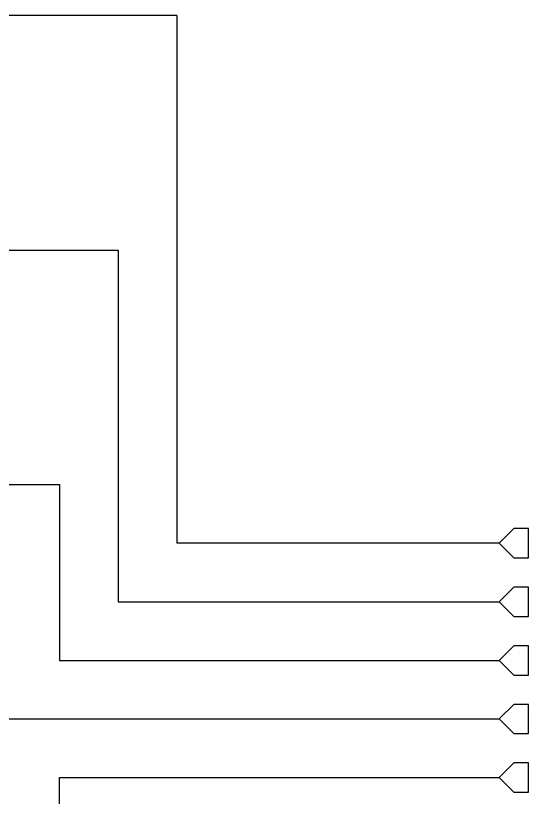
# Model space of a CAD drawing. Extents: x 0.4 to 11.3, y -7.9 to -0.4.
# Drawn here: x 9.525 to 10.4, y -3.084 to -1.75 of the extents above; entities that cross this region are included whole.
import ezdxf

# ---------------------------------------------------------------- set-up
doc = ezdxf.new("R2010")
doc.units = 0
doc.header["$MEASUREMENT"] = 0
doc.layers.add('BROWN2', color=54, linetype='CONTINUOUS')
doc.layers.add('GREEN3', color=91, linetype='CONTINUOUS')

msp = doc.modelspace()

# ---------------------------------------------------------------- linework, layer by layer
at = {"layer": 'BROWN2', "linetype": 'CONTINUOUS'}
for p, q in [((10.375, -2.625), (10.35, -2.65)), ((10.4, -2.625), (10.375, -2.625)), ((10.4, -2.675), (10.4, -2.625)), ((10.35, -2.65), (10.375, -2.675)), ((10.375, -2.675), (10.4, -2.675)), ((10.375, -2.725), (10.35, -2.75)), ((10.4, -2.725), (10.375, -2.725)), ((10.4, -2.775), (10.4, -2.725)), ((10.35, -2.75), (10.375, -2.775)), ((10.375, -2.775), (10.4, -2.775)), ((10.375, -2.825), (10.35, -2.85)), ((10.4, -2.825), (10.375, -2.825)), ((10.4, -2.875), (10.4, -2.825)), ((10.35, -2.85), (10.375, -2.875)), ((10.375, -2.875), (10.4, -2.875)), ((10.375, -2.925), (10.35, -2.95)), ((10.4, -2.925), (10.375, -2.925)), ((10.4, -2.975), (10.4, -2.925)), ((10.35, -2.95), (10.375, -2.975)), ((10.375, -2.975), (10.4, -2.975)), ((10.375, -3.025), (10.35, -3.05)), ((10.4, -3.025), (10.375, -3.025)), ((10.4, -3.075), (10.4, -3.025)), ((10.35, -3.05), (10.375, -3.075)), ((10.375, -3.075), (10.4, -3.075))]:
    msp.add_line(p, q, dxfattribs=at)
at = {"layer": 'GREEN3', "linetype": 'CONTINUOUS'}
for p, q in [((9.8, -1.75), (9.1, -1.75)), ((9.8, -1.75), (9.8, -2.65)), ((9.1, -2.15), (9.7, -2.15)), ((9.7, -2.15), (9.7, -2.75)), ((9.1, -2.55), (9.6, -2.55)), ((9.6, -2.55), (9.6, -2.85)), ((10.35, -2.65), (9.8, -2.65)), ((9.7, -2.75), (10.35, -2.75)), ((9.6, -2.85), (10.35, -2.85)), ((9.1, -2.95), (10.35, -2.95)), ((9.6, -3.35), (9.6, -3.05)), ((9.6, -3.05), (10.35, -3.05))]:
    msp.add_line(p, q, dxfattribs=at)

doc.saveas('drawing.dxf')
